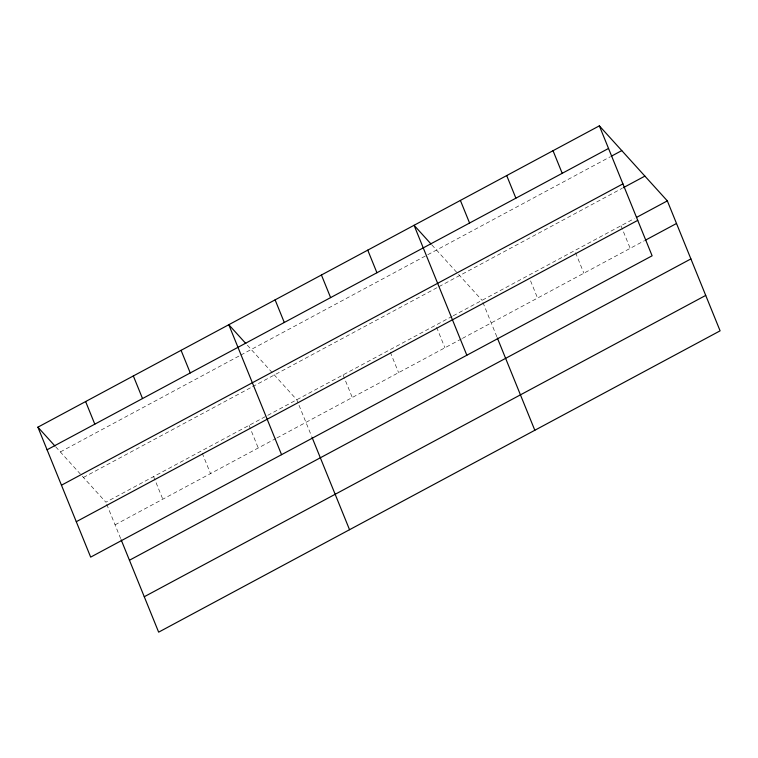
<?xml version="1.0" encoding="UTF-8"?>
<svg xmlns="http://www.w3.org/2000/svg" width="758" height="758" viewBox="0 0 758 758"><rect width="100%" height="100%" fill="white"/><g stroke="black" fill="none" stroke-linecap="round" stroke-linejoin="round"><path stroke-width="0.57" stroke-dasharray="3.79 2.84" d="M60.337 451.929L239.812 355.606M240.855 355.047L610.455 156.679M83.446 477.445L251.514 387.243M252.556 386.684L438.001 287.159M439.034 286.6L622.252 188.268M452.204 316.332L105.883 502.203L81.134 474.887M453.237 315.783L634.389 218.55M115.064 524.811L275.874 438.512M276.907 437.953L461.385 338.949M462.418 338.39L644.603 240.608M431.861 244.919L482.05 300.31M247.354 345.212L296.776 399.75L311.623 436.314M55.694 446.803L80.367 474.044M621.01 225.732L630.192 248.349M575.568 252.746L583.878 273.202M530.562 280.839L537.555 298.065M482.931 302.47L496.897 336.884M436.608 327.323L444.918 347.78M390.294 352.186L398.594 372.642M343.099 374.897L352.281 397.505M249.05 425.361L258.232 447.978M202.206 453.132L210.516 473.589M153.609 476.593L162.79 499.2M106.755 504.354L120.73 538.767"/><path stroke-width="1.14" d="M599.351 125.847L652.117 255.797L90.666 557.121L37.9 427.171L599.351 125.847L667.334 200.879L720.1 330.829L158.649 632.153L121.166 539.838M47.081 449.778L608.532 148.454M611.488 156.129L621.778 150.605M61.464 485.205L622.915 183.881M623.284 187.719L644.897 176.112M636.455 217.451L667.334 200.879M76.283 521.703L637.734 220.37M645.636 240.059L676.515 223.487M129.447 560.238L690.898 258.914M144.266 596.736L705.717 295.412M431.094 244.067L414.067 225.278L466.843 355.237M245.81 343.507L228.793 324.718L281.559 454.677M37.9 427.171L54.917 445.95M553.027 150.7L562.209 173.317M506.704 175.562L515.885 198.17M460.39 200.425L469.572 223.032M497.333 337.954L534.826 430.269M367.753 250.14L376.934 272.747M321.43 275.002L330.611 297.61M275.107 299.855L284.288 322.472M312.059 437.394L349.542 529.709M181.067 350.329L190.249 372.945M133.342 375.94L142.523 398.556M85.626 401.56L94.807 424.167"/></g></svg>
